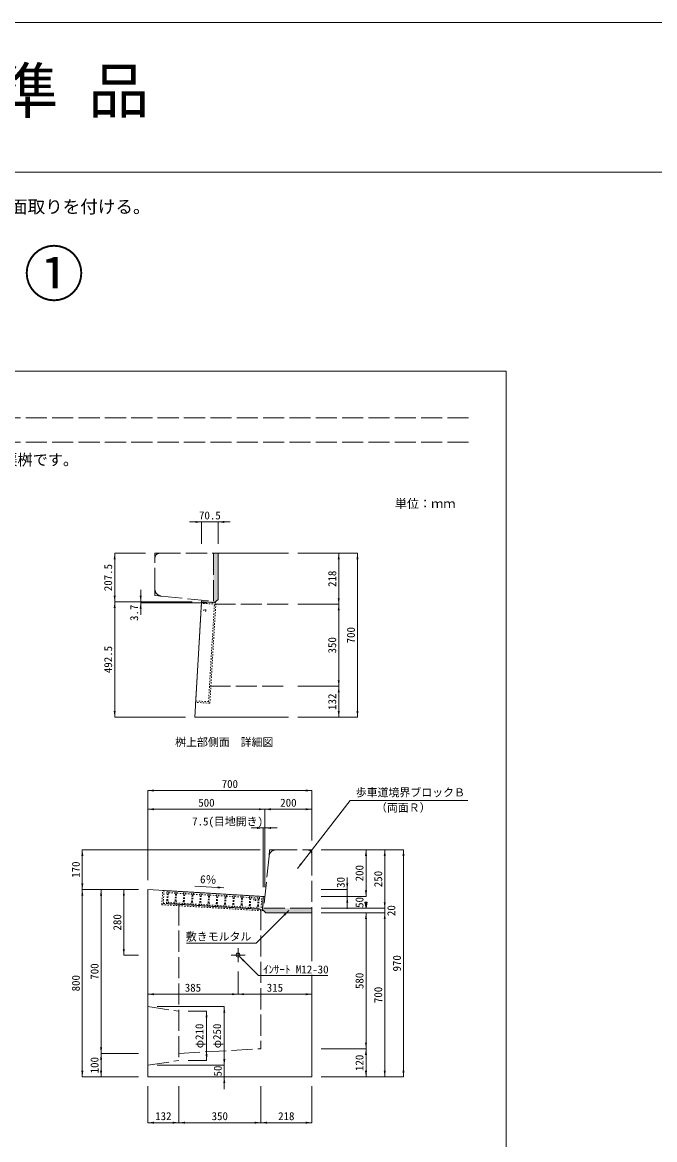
# Model space of a CAD drawing. Units: millimetres at full size; some dimension numbers follow another scale. Extents: x 4207 to 15359, y -7728 to 211.
# Drawn here: x 6972 to 9672, y -4561 to 211 of the extents above; entities that cross this region are included whole.
import ezdxf
from ezdxf.enums import TextEntityAlignment as Align

# ---------------------------------------------------------------- set-up
doc = ezdxf.new("R2010")
doc.units = ezdxf.units.MM
doc.header["$LTSCALE"] = 15
for name, pattern in [('DASHED', [7.5, 6, -1.5]), ('USER1', [0.8, 0.4, -0.4]), ('USER2', [11.43, 7.62, -1.27, 1.27, -1.27])]:
    doc.linetypes.add(name, pattern=pattern)
doc.layers.add('(0-0)', color=7, linetype='Continuous')
doc.layers.add('ﾊｯﾁﾝｸﾞ', color=7, linetype='Continuous')
for name, color, linetype, lineweight in [('0_2', 7, 'DASHED', 9), ('受枠', 3, 'USER1', 9), ('境界ﾌﾞﾛｯｸ', 4, 'DASHED', 9), ('寸法線', 7, 'Continuous', 9), ('枠', 5, 'Continuous', 5), ('補助線', 8, 'Continuous', 20), ('集水桝', 1, 'Continuous', 20), ('ｲﾝｻｰﾄ', 4, 'USER1', 9), ('ｸﾞﾚｰﾁﾝｸﾞ', 7, 'USER1', 5)]:
    doc.layers.add(name, color=color, linetype=linetype, lineweight=lineweight)
doc.styles.add('ＭＳ ゴシック', font='')
doc.styles.get('ＭＳ ゴシック').set_extended_font_data('MS Gothic')

# ---------------------------------------------------------------- blocks, each defined once
blk = doc.blocks.new('filled_arrow')
at = {"color": 0, "linetype": 'Continuous', "lineweight": -2}
blk.add_solid([(7.5, 1.25), (0, 0), (7.5, -1.25)], dxfattribs=at)

msp = doc.modelspace()

# ---------------------------------------------------------------- hatches: boundary and pattern name
at = {"layer": '寸法線'}
msp.add_hatch(color=256, dxfattribs=at).paths.add_polyline_path([(8434.92, -3546.71), (8443.59, -3546.71), (8439.25, -3572.71)])
at = {"layer": 'ﾊｯﾁﾝｸﾞ'}
for points in [[(7787.91, -2056.56), (7787.91, -2261.56), (7737.91, -2256.56), (7737.45, -2264.09), (7792.93, -2267.42), (7807.91, -2253.32), (7807.91, -2056.56)], [(8207.91, -3572.71), (8002.91, -3572.71), (8007.91, -3522.71), (8000.38, -3522.25), (7997.05, -3577.73), (8011.15, -3592.71), (8207.91, -3592.71)]]:
    msp.add_hatch(color=256, dxfattribs=at).paths.add_polyline_path(points)

# ---------------------------------------------------------------- linework, layer by layer
at = {"layer": '0_2'}
for p, q in [((8877.1, -1478.4), (5337.1, -1478.4)), ((8877.1, -1582.4), (5337.1, -1582.4))]:
    msp.add_line(p, q, dxfattribs=at)
at = {"layer": '受枠'}
for p, q in [((7711.7, -2693.32), (7737.45, -2264.09)), ((7797.99, -2273.73), (7737.09, -2270.08)), ((7798.34, -2267.74), (7737.45, -2264.09)), ((7766.96, -2690.62), (7792, -2273.37)), ((7772.59, -2696.97), (7798.34, -2267.74)), ((7772.59, -2696.97), (7711.7, -2693.32)), ((7766.96, -2690.62), (7712.06, -2687.33)), ((7567.49, -3557.39), (7571.15, -3496.5)), ((7571.15, -3496.5), (8000.38, -3522.25)), ((7573.84, -3551.76), (7577.14, -3496.86)), ((7990.73, -3582.79), (7994.39, -3521.9)), ((7996.72, -3583.15), (8000.38, -3522.25)), ((7567.49, -3557.39), (7996.72, -3583.15)), ((7573.84, -3551.76), (7991.09, -3576.8))]:
    msp.add_line(p, q, dxfattribs=at)
for centre in [(7751.33, -2300.03), (7964.44, -3536.13)]:
    msp.add_circle(centre, 4.5, dxfattribs=at)
at = {"layer": '境界ﾌﾞﾛｯｸ'}
for p, q in [((7537.91, -2209.41), (7537.91, -2076.56)), ((7557.91, -2056.56), (7787.91, -2056.56)), ((7787.91, -2261.56), (7787.91, -2056.56)), ((7787.91, -2056.56), (7807.91, -2056.56)), ((7564.92, -2239.26), (7787.91, -2261.56)), ((7737.45, -2264.09), (7737.91, -2256.56)), ((8055.06, -3322.71), (8187.91, -3322.71)), ((8025.2, -3349.72), (8002.91, -3572.71)), ((8207.91, -3342.71), (8207.91, -3572.71)), ((8000.38, -3522.25), (8007.91, -3522.71)), ((8002.91, -3572.71), (8207.91, -3572.71)), ((8207.91, -3572.71), (8207.91, -3592.71))]:
    msp.add_line(p, q, dxfattribs=at)
for centre, radius, start, end in [((7557.91, -2076.56), 20, 90, 180), ((7567.91, -2209.41), 30, 180, 264.28941), ((8055.06, -3352.71), 30, 90, 174.28941), ((8187.91, -3342.71), 20, 0, 90)]:
    msp.add_arc(centre, radius, start, end, dxfattribs=at)
at = {"layer": '寸法線'}
for p, q in [((7685.45, -1922.9), (7859.91, -1922.9)), ((7737.45, -2016.56), (7737.45, -1922.9)), ((7807.91, -2016.56), (7807.91, -1922.9)), ((7366.18, -2264.09), (7366.18, -2056.56)), ((7497.91, -2056.56), (7366.18, -2056.56)), ((8147.91, -2056.56), (8322.82, -2056.56)), ((8147.91, -2056.56), (8402.82, -2056.56)), ((8322.82, -2056.56), (8322.82, -2274.56)), ((8402.82, -2056.56), (8402.82, -2756.56)), ((7477.17, -2212.09), (7477.17, -2319.74)), ((7366.18, -2756.56), (7366.18, -2264.09)), ((7697.45, -2264.09), (7366.18, -2264.09)), ((7697.45, -2264.09), (7366.18, -2264.09)), ((7697.45, -2264.09), (7477.17, -2264.09)), ((7758.34, -2267.74), (7477.17, -2267.74)), ((8147.91, -2274.56), (8322.82, -2274.56)), ((8147.91, -2274.56), (8322.82, -2274.56)), ((8322.82, -2274.56), (8322.82, -2624.56)), ((8147.91, -2624.56), (8322.82, -2624.56)), ((8147.91, -2624.56), (8322.82, -2624.56)), ((8322.82, -2624.56), (8322.82, -2756.56)), ((7667.91, -2756.56), (7366.18, -2756.56)), ((8147.91, -2756.56), (8322.82, -2756.56)), ((8147.91, -2756.56), (8402.82, -2756.56)), ((7507.91, -3069.73), (8207.91, -3069.73)), ((7507.91, -3452.71), (7507.91, -3069.73)), ((8207.91, -3282.71), (8207.91, -3069.73)), ((7507.91, -3149.73), (8007.91, -3149.73)), ((7507.91, -3452.71), (7507.91, -3149.73)), ((8007.91, -3482.71), (8007.91, -3149.73)), ((8007.91, -3149.73), (8207.91, -3149.73)), ((8007.91, -3482.71), (8007.91, -3149.73)), ((8207.91, -3282.71), (8207.91, -3149.73)), ((8059.91, -3229.73), (7948.38, -3229.73)), ((8000.38, -3482.25), (8000.38, -3229.73)), ((8007.91, -3482.71), (8007.91, -3229.73)), ((7228.04, -3492.71), (7228.04, -3322.71)), ((7987.91, -3322.71), (7228.04, -3322.71)), ((8247.91, -3322.71), (8439.25, -3322.71)), ((8247.91, -3322.71), (8519.25, -3322.71)), ((8247.91, -3322.71), (8599.25, -3322.71)), ((8439.25, -3322.71), (8439.25, -3522.71)), ((8519.25, -3322.71), (8519.25, -3572.71)), ((8599.25, -3322.71), (8599.25, -4292.71)), ((8359.25, -3574.71), (8359.25, -3440.71)), ((7228.04, -4292.71), (7228.04, -3492.71)), ((7467.91, -3492.71), (7228.04, -3492.71)), ((7467.91, -3492.71), (7228.04, -3492.71)), ((7308.04, -3492.71), (7308.04, -4192.71)), ((7467.91, -3492.71), (7308.04, -3492.71)), ((7405.21, -3492.71), (7405.21, -3772.71)), ((7467.91, -3492.71), (7405.21, -3492.71)), ((8247.91, -3492.71), (8359.25, -3492.71)), ((8247.91, -3522.71), (8439.25, -3522.71)), ((8247.91, -3522.71), (8439.25, -3522.71)), ((8247.91, -3522.71), (8359.25, -3522.71)), ((8519.25, -3520.71), (8519.25, -3644.71)), ((8247.91, -3572.71), (8439.25, -3572.71)), ((8247.91, -3572.71), (8519.25, -3572.71)), ((8247.91, -3572.71), (8519.25, -3572.71)), ((8247.91, -3592.71), (8519.25, -3592.71)), ((8247.91, -3592.71), (8439.25, -3592.71)), ((8247.91, -3592.71), (8519.25, -3592.71)), ((8439.25, -3592.71), (8439.25, -4172.71)), ((8519.25, -4292.71), (8519.25, -3592.71)), ((7467.91, -3772.71), (7405.21, -3772.71)), ((7892.91, -3842.71), (7892.91, -3939.73)), ((7892.91, -3842.71), (7892.91, -3939.73)), ((8207.91, -3899.95), (8207.91, -3939.73)), ((7507.91, -3932.71), (7507.91, -3939.73)), ((7507.91, -3939.73), (7892.91, -3939.73)), ((7892.91, -3939.73), (8207.91, -3939.73)), ((7547.91, -3992.71), (7834.13, -3992.71)), ((7834.13, -3992.71), (7834.13, -4242.71)), ((7679.91, -4012.71), (7758.53, -4012.71)), ((7758.53, -4222.71), (7758.53, -4012.71)), ((7467.91, -4192.71), (7308.04, -4192.71)), ((7308.04, -4192.71), (7308.04, -4292.71)), ((7467.91, -4192.71), (7308.04, -4192.71)), ((7834.13, -4190.71), (7834.13, -4344.71)), ((8247.91, -4172.71), (8439.25, -4172.71)), ((8247.91, -4172.71), (8439.25, -4172.71)), ((8439.25, -4172.71), (8439.25, -4292.71)), ((7547.91, -4242.71), (7834.13, -4242.71)), ((7547.91, -4242.71), (7834.13, -4242.71)), ((7679.91, -4222.71), (7758.53, -4222.71)), ((7467.91, -4292.71), (7228.04, -4292.71)), ((7467.91, -4292.71), (7308.04, -4292.71)), ((7834.13, -4292.71), (7794.13, -4292.71)), ((8247.91, -4292.71), (8439.25, -4292.71)), ((8247.91, -4292.71), (8519.25, -4292.71)), ((8247.91, -4292.71), (8599.25, -4292.71)), ((7507.91, -4332.71), (7507.91, -4488.31)), ((7639.91, -4332.71), (7639.91, -4488.31)), ((7639.91, -4332.71), (7639.91, -4488.31)), ((7989.91, -4332.71), (7989.91, -4488.31)), ((7989.91, -4332.71), (7989.91, -4488.31)), ((8207.91, -4332.71), (8207.91, -4488.31)), ((7507.91, -4488.31), (7639.91, -4488.31)), ((7639.91, -4488.31), (7989.91, -4488.31)), ((7989.91, -4488.31), (8207.91, -4488.31))]:
    msp.add_line(p, q, dxfattribs=at)
for points in [[(8146.58, -3402.96), (8162.5, -3382.4), (8371.91, -3111.92), (8874.31, -3111.92)], [(7831.72, -3485.06), (7805.76, -3483.5), (7708.6, -3477.67)], [(8109.53, -3582.25), (7969.79, -3721.99), (7673.31, -3721.99)], [(7898.92, -3778.72), (7980.15, -3859.95), (8276.63, -3859.95)]]:
    msp.add_lwpolyline(points, dxfattribs=at)
at = {"layer": '寸法線', "lineweight": 13}
msp.add_lwpolyline([(8434.92, -3546.71), (8443.59, -3546.71), (8439.25, -3572.71)], close=True, dxfattribs=at)
at = {"layer": '枠', "color": 1, "lineweight": 9}
for p, q in [((15359.07, 210.81), (4207.39, 210.81)), ((9783.23, -428.4), (4207.39, -428.4))]:
    msp.add_line(p, q, dxfattribs=at)
at = {"layer": '枠', "lineweight": 20}
for p, q in [((9037.1, -1278.4), (5177.1, -1278.4)), ((9037.1, -6878.4), (9037.1, -1278.4))]:
    msp.add_line(p, q, dxfattribs=at)
at = {"layer": '補助線'}
for p, q in [((7557.91, -2056.56), (7537.91, -2056.56)), ((7537.91, -2076.56), (7537.91, -2056.56)), ((7537.91, -2236.56), (7537.91, -2209.41)), ((7564.92, -2239.26), (7537.91, -2236.56)), ((8025.2, -3349.72), (8027.91, -3322.71)), ((8027.91, -3322.71), (8055.06, -3322.71)), ((8187.91, -3322.71), (8207.91, -3322.71)), ((8207.91, -3342.71), (8207.91, -3322.71))]:
    msp.add_line(p, q, dxfattribs=at)
at = {"layer": '集水桝'}
for p, q in [((7807.91, -2056.56), (8107.91, -2056.56)), ((7807.91, -2253.32), (7807.91, -2056.56)), ((7707.91, -2756.56), (7737.45, -2264.09)), ((7737.45, -2264.09), (7792.93, -2267.42)), ((7792.93, -2267.42), (7807.91, -2253.32)), ((7707.91, -2756.56), (8107.91, -2756.56)), ((7507.91, -3492.71), (8000.38, -3522.25)), ((7507.91, -3492.71), (7507.91, -4292.71)), ((8000.38, -3522.25), (7997.05, -3577.73)), ((7997.05, -3577.73), (8011.15, -3592.71)), ((8011.15, -3592.71), (8207.91, -3592.71)), ((8207.91, -3592.71), (8207.91, -3798.98)), ((8207.91, -3856.57), (8207.91, -4292.71)), ((7507.91, -4292.71), (8207.91, -4292.71))]:
    msp.add_line(p, q, dxfattribs=at)
at = {"layer": '集水桝', "linetype": 'DASHED', "lineweight": 13}
for p, q in [((7791.92, -2274.56), (8107.91, -2274.56)), ((7770.92, -2624.56), (8107.91, -2624.56)), ((7639.91, -3555.73), (7639.91, -4222.71)), ((7989.91, -3576.73), (7989.91, -4172.71)), ((7507.91, -3992.71), (7639.91, -4012.71)), ((7639.91, -4192.71), (7989.91, -4172.71)), ((7507.91, -4242.71), (7639.91, -4222.71))]:
    msp.add_line(p, q, dxfattribs=at)
at = {"layer": 'ｲﾝｻｰﾄ', "linetype": 'USER2'}
for p, q in [((7892.91, -3802.71), (7892.91, -3742.71)), ((7862.91, -3772.71), (7922.91, -3772.71))]:
    msp.add_line(p, q, dxfattribs=at)
at = {"layer": 'ｲﾝｻｰﾄ', "linetype": 'Continuous'}
msp.add_circle((7892.91, -3772.71), 8.5, dxfattribs=at)
at = {"layer": 'ｸﾞﾚｰﾁﾝｸﾞ'}
for p, q in [((7589.1, -3539.65), (7590.83, -3510.71)), ((7589.51, -3507.62), (7590.11, -3497.64)), ((7589.51, -3507.62), (7590.83, -3510.71)), ((7590.11, -3497.64), (7984.4, -3521.3)), ((7593.09, -3539.89), (7594.83, -3510.94)), ((7594.83, -3510.94), (7596.5, -3508.04)), ((7596.5, -3508.04), (7597.1, -3498.06)), ((7596.62, -3506.04), (7624.84, -3507.74)), ((7624.3, -3541.77), (7626.04, -3512.82)), ((7624.72, -3509.73), (7625.32, -3499.75)), ((7624.72, -3509.73), (7626.04, -3512.82)), ((7628.3, -3542.01), (7630.03, -3513.06)), ((7630.03, -3513.06), (7631.71, -3510.15)), ((7631.71, -3510.15), (7632.31, -3500.17)), ((7631.83, -3508.16), (7660.05, -3509.85)), ((7659.51, -3543.88), (7661.25, -3514.93)), ((7659.93, -3511.85), (7660.53, -3501.86)), ((7659.93, -3511.85), (7661.25, -3514.93)), ((7663.51, -3544.12), (7665.24, -3515.17)), ((7665.24, -3515.17), (7666.92, -3512.27)), ((7666.92, -3512.27), (7667.52, -3502.28)), ((7667.04, -3510.27), (7695.26, -3511.96)), ((7694.72, -3545.99), (7696.46, -3517.04)), ((7695.14, -3513.96), (7695.74, -3503.98)), ((7695.14, -3513.96), (7696.46, -3517.04)), ((7698.72, -3546.23), (7700.45, -3517.28)), ((7700.45, -3517.28), (7702.13, -3514.38)), ((7702.13, -3514.38), (7702.73, -3504.4)), ((7702.25, -3512.38), (7730.47, -3514.07)), ((7729.93, -3548.1), (7731.67, -3519.16)), ((7730.35, -3516.07), (7730.95, -3506.09)), ((7730.35, -3516.07), (7731.67, -3519.16)), ((7733.93, -3548.34), (7735.66, -3519.4)), ((7735.66, -3519.4), (7737.34, -3516.49)), ((7737.34, -3516.49), (7737.94, -3506.51)), ((7737.46, -3514.49), (7765.68, -3516.19)), ((7765.14, -3550.22), (7766.88, -3521.27)), ((7765.56, -3518.18), (7766.16, -3508.2)), ((7765.56, -3518.18), (7766.88, -3521.27)), ((7769.14, -3550.46), (7770.87, -3521.51)), ((7770.87, -3521.51), (7772.55, -3518.6)), ((7772.55, -3518.6), (7773.15, -3508.62)), ((7772.67, -3516.61), (7800.89, -3518.3)), ((7800.35, -3552.33), (7802.09, -3523.38)), ((7800.77, -3520.3), (7801.37, -3510.31)), ((7800.77, -3520.3), (7802.09, -3523.38)), ((7804.34, -3552.57), (7806.08, -3523.62)), ((7806.08, -3523.62), (7807.76, -3520.72)), ((7807.76, -3520.72), (7808.36, -3510.73)), ((7807.88, -3518.72), (7836.1, -3520.41)), ((7835.56, -3554.44), (7837.3, -3525.49)), ((7835.98, -3522.41), (7836.58, -3512.43)), ((7835.98, -3522.41), (7837.3, -3525.49)), ((7839.55, -3554.68), (7841.29, -3525.73)), ((7841.29, -3525.73), (7842.97, -3522.83)), ((7842.97, -3522.83), (7843.57, -3512.85)), ((7843.09, -3520.83), (7871.31, -3522.52)), ((7870.77, -3556.55), (7872.51, -3527.61)), ((7871.19, -3524.52), (7871.79, -3514.54)), ((7871.19, -3524.52), (7872.51, -3527.61)), ((7874.76, -3556.79), (7876.5, -3527.85)), ((7876.5, -3527.85), (7878.18, -3524.94)), ((7878.18, -3524.94), (7878.78, -3514.96)), ((7878.3, -3522.94), (7906.52, -3524.64)), ((7905.98, -3558.67), (7907.72, -3529.72)), ((7906.4, -3526.63), (7907, -3516.65)), ((7906.4, -3526.63), (7907.72, -3529.72)), ((7909.97, -3558.91), (7911.71, -3529.96)), ((7911.71, -3529.96), (7913.39, -3527.05)), ((7913.39, -3527.05), (7913.99, -3517.07)), ((7913.51, -3525.06), (7941.73, -3526.75)), ((7941.61, -3528.75), (7942.21, -3518.76)), ((7941.61, -3528.75), (7942.93, -3531.83)), ((7946.92, -3532.07), (7948.6, -3529.17)), ((7948.6, -3529.17), (7949.2, -3519.18)), ((7948.72, -3527.17), (7976.94, -3528.86)), ((7976.82, -3530.86), (7977.42, -3520.88)), ((7976.82, -3530.86), (7978.14, -3533.94)), ((7983.81, -3531.28), (7984.4, -3521.3)), ((7586.82, -3552.54), (7587.42, -3542.56)), ((7981.11, -3576.2), (7586.82, -3552.54)), ((7589.1, -3539.65), (7587.42, -3542.56)), ((7593.09, -3539.89), (7594.41, -3542.98)), ((7593.81, -3552.96), (7594.41, -3542.98)), ((7622.33, -3549.66), (7594.11, -3547.97)), ((7622.03, -3554.65), (7622.63, -3544.67)), ((7624.3, -3541.77), (7622.63, -3544.67)), ((7628.3, -3542.01), (7629.62, -3545.09)), ((7629.02, -3555.07), (7629.62, -3545.09)), ((7657.54, -3551.77), (7629.32, -3550.08)), ((7657.24, -3556.77), (7657.84, -3546.78)), ((7659.51, -3543.88), (7657.84, -3546.78)), ((7663.51, -3544.12), (7664.82, -3547.2)), ((7664.23, -3557.18), (7664.82, -3547.2)), ((7692.75, -3553.89), (7664.53, -3552.19)), ((7692.45, -3558.88), (7693.05, -3548.9)), ((7694.72, -3545.99), (7693.05, -3548.9)), ((7698.72, -3546.23), (7700.03, -3549.31)), ((7699.44, -3559.3), (7700.03, -3549.31)), ((7727.96, -3556), (7699.73, -3554.31)), ((7727.66, -3560.99), (7728.26, -3551.01)), ((7729.93, -3548.1), (7728.26, -3551.01)), ((7733.93, -3548.34), (7735.24, -3551.43)), ((7734.64, -3561.41), (7735.24, -3551.43)), ((7763.17, -3558.11), (7734.94, -3556.42)), ((7762.87, -3563.1), (7763.47, -3553.12)), ((7765.14, -3550.22), (7763.47, -3553.12)), ((7769.14, -3550.46), (7770.45, -3553.54)), ((7769.85, -3563.52), (7770.45, -3553.54)), ((7798.38, -3560.22), (7770.15, -3558.53)), ((7798.08, -3565.22), (7798.67, -3555.23)), ((7800.35, -3552.33), (7798.67, -3555.23)), ((7804.34, -3552.57), (7805.66, -3555.65)), ((7805.06, -3565.63), (7805.66, -3555.65)), ((7833.58, -3562.34), (7805.36, -3560.64)), ((7833.29, -3567.33), (7833.88, -3557.35)), ((7835.56, -3554.44), (7833.88, -3557.35)), ((7839.55, -3554.68), (7840.87, -3557.77)), ((7840.27, -3567.75), (7840.87, -3557.77)), ((7868.79, -3564.45), (7840.57, -3562.76)), ((7868.49, -3569.44), (7869.09, -3559.46)), ((7870.77, -3556.55), (7869.09, -3559.46)), ((7874.76, -3556.79), (7876.08, -3559.88)), ((7875.48, -3569.86), (7876.08, -3559.88)), ((7904, -3566.56), (7875.78, -3564.87)), ((7903.7, -3571.55), (7904.3, -3561.57)), ((7905.98, -3558.67), (7904.3, -3561.57)), ((7909.97, -3558.91), (7911.29, -3561.99)), ((7910.69, -3571.97), (7911.29, -3561.99)), ((7939.21, -3568.67), (7910.99, -3566.98)), ((7938.91, -3573.67), (7939.51, -3563.68)), ((7941.19, -3560.78), (7939.51, -3563.68)), ((7941.19, -3560.78), (7942.93, -3531.83)), ((7945.18, -3561.02), (7946.92, -3532.07)), ((7945.18, -3561.02), (7946.5, -3564.1)), ((7945.9, -3574.08), (7946.5, -3564.1)), ((7974.42, -3570.79), (7946.2, -3569.09)), ((7974.12, -3575.78), (7974.72, -3565.8)), ((7976.4, -3562.89), (7974.72, -3565.8)), ((7976.4, -3562.89), (7978.14, -3533.94)), ((7980.39, -3563.13), (7982.13, -3534.18)), ((7980.39, -3563.13), (7981.71, -3566.22)), ((7981.11, -3576.2), (7981.71, -3566.22)), ((7982.13, -3534.18), (7983.81, -3531.28))]:
    msp.add_line(p, q, dxfattribs=at)

# ---------------------------------------------------------------- block references
at = {"layer": '寸法線', "xscale": 3.47, "yscale": 3.47}
for p, rotation in [((7737.45, -1922.9), 180), ((7366.18, -2056.56), 270), ((8322.82, -2056.56), 270), ((8402.82, -2056.56), 270), ((7366.18, -2264.09), 90), ((7477.17, -2264.09), 90), ((7366.18, -2264.09), 270), ((7477.17, -2267.74), 270), ((8322.82, -2274.56), 90), ((8322.82, -2274.56), 270), ((8322.82, -2624.56), 90), ((8322.82, -2624.56), 270), ((7366.18, -2756.56), 90), ((8322.82, -2756.56), 90), ((8402.82, -2756.56), 90), ((8207.91, -3069.73), 180), ((8007.91, -3149.73), 180), ((8207.91, -3149.73), 180), ((8000.38, -3229.73), 180), ((7228.04, -3322.71), 270), ((8439.25, -3322.71), 270), ((8519.25, -3322.71), 270), ((8599.25, -3322.71), 270), ((8146.58, -3402.96), 52.3), ((7228.04, -3492.71), 90), ((7831.72, -3485.06), 176.6), ((8359.25, -3492.71), 90), ((7228.04, -3492.71), 270), ((7308.04, -3492.71), 270), ((7405.21, -3492.71), 270), ((8359.25, -3522.71), 270), ((8439.25, -3522.71), 90), ((8519.25, -3572.71), 90), ((8519.25, -3572.71), 90), ((8109.53, -3582.25), 225), ((8439.25, -3592.71), 270), ((8519.25, -3592.71), 270), ((8519.25, -3592.71), 270), ((7405.21, -3772.71), 90), ((7898.92, -3778.72), 315), ((7892.91, -3939.73), 180), ((8207.91, -3939.73), 180), ((7834.13, -3992.71), 270), ((7758.53, -4012.71), 270), ((8439.25, -4172.71), 90), ((7308.04, -4192.71), 90), ((7308.04, -4192.71), 270), ((7758.53, -4222.71), 90), ((8439.25, -4172.71), 270), ((7834.13, -4242.71), 90), ((7834.13, -4242.71), 90), ((7228.04, -4292.71), 90), ((7308.04, -4292.71), 90), ((7834.13, -4292.71), 270), ((8439.25, -4292.71), 90), ((8519.25, -4292.71), 90), ((8599.25, -4292.71), 90), ((7639.91, -4488.31), 180), ((7989.91, -4488.31), 180), ((8207.91, -4488.31), 180)]:
    msp.add_blockref('filled_arrow', p, dxfattribs=dict(at, rotation=rotation))
for p in [(7807.91, -1922.9), (7507.91, -3069.73), (7507.91, -3149.73), (8007.91, -3149.73), (8007.91, -3229.73), (7507.91, -3939.73), (7892.91, -3939.73), (7507.91, -4488.31), (7639.91, -4488.31), (7989.91, -4488.31)]:
    msp.add_blockref('filled_arrow', p, dxfattribs=at)

# ---------------------------------------------------------------- texts
at = {"layer": '(0-0)', "style": 'ＭＳ ゴシック'}
msp.add_text('H21.2.17 受け枠下部のジャンカ防止の為、15Cの面取りを付ける。', height=54.99, dxfattribs=at).set_placement((5270.33, -620.4), align=Align.BOTTOM_LEFT)
at = {"layer": '0_2', "style": 'ＭＳ ゴシック'}
msp.add_text('標 準 品', height=189.9, dxfattribs=at).set_placement((6995.31, -233.06), align=Align.BOTTOM_CENTER)
msp.add_text('この製品は、Ｌ形エプロンブロックＢの専用街渠桝です。', height=47.47, dxfattribs=at).set_placement((5526.69, -1695.3), align=Align.BOTTOM_LEFT)
msp.add_text('単位：ｍｍ', height=37.98, dxfattribs=at).set_placement((8691.75, -1844.3), align=Align.MIDDLE_CENTER)
at = {"layer": '寸法線', "style": 'ＭＳ ゴシック'}
for s, p in [('70.5', (7772.68, -1894.9)), ('桝上部側面\u3000詳細図', (7834.05, -2863.31)), ('700', (7857.91, -3041.73)), ('500', (7757.91, -3121.73)), ('200', (8107.91, -3121.73)), ('（両面Ｒ）', (8598.37, -3142.84)), ('7.5(目地開き)', (7848.22, -3201.73)), ('385', (7700.41, -3911.73)), ('315', (8050.41, -3911.73)), ('132', (7573.91, -4460.31)), ('350', (7814.91, -4460.31)), ('218', (8098.91, -4460.31))]:
    msp.add_text(s, height=34.18, dxfattribs=at).set_placement(p, align=Align.MIDDLE_CENTER)
for s, rotation, p in [('207.5', 90, (7338.18, -2160.33)), ('218', 90, (8294.82, -2165.56)), ('3.7', 90, (7449.17, -2310.77)), ('700', 90, (8374.82, -2406.56)), ('350', 90, (8294.82, -2449.56)), ('492.5', 90, (7338.18, -2510.33)), ('132', 90, (8294.82, -2690.56)), ('170', 90, (7200.04, -3407.71)), ('6％', 356.57, (7765.93, -3450.03)), ('200', 90, (8411.25, -3422.71)), ('250', 90, (8491.25, -3447.71)), ('30', 90, (8331.25, -3462.26)), ('50', 90, (8411.25, -3547.71)), ('20', 90, (8547.25, -3582.71)), ('280', 90, (7377.21, -3632.71)), ('700', 90, (7280.04, -3842.71)), ('970', 90, (8571.25, -3807.71)), ('800', 90, (7200.04, -3892.71)), ('580', 90, (8411.25, -3882.71)), ('700', 90, (8491.25, -3942.71)), ('φ210', 90, (7727.6, -4117.71)), ('φ250', 90, (7803.21, -4117.71)), ('100', 90, (7280.04, -4242.71)), ('120', 90, (8411.25, -4232.71)), ('50', 90, (7806.13, -4267.71))]:
    msp.add_text(s, height=34.18, rotation=rotation, dxfattribs=at).set_placement(p, align=Align.MIDDLE_CENTER)
msp.add_text('歩車道境界ブロックＢ', height=34.18, dxfattribs=at).set_placement((8395.53, -3078.03), align=Align.MIDDLE_LEFT)
msp.add_text('敷きモルタル', height=34.18, dxfattribs=at).set_placement((7949.79, -3676.59), align=Align.TOP_RIGHT)
msp.add_text('ｲﾝｻｰﾄ M12-30', height=34.18, dxfattribs=at).set_placement((8000.15, -3816.75), align=Align.TOP_LEFT)
at = {"layer": '枠', "color": 1, "style": 'ＭＳ ゴシック'}
msp.add_text('①', height=189.9, dxfattribs=at).set_placement((7107.1, -1015.16), align=Align.BOTTOM_CENTER)

doc.saveas('drawing.dxf')
